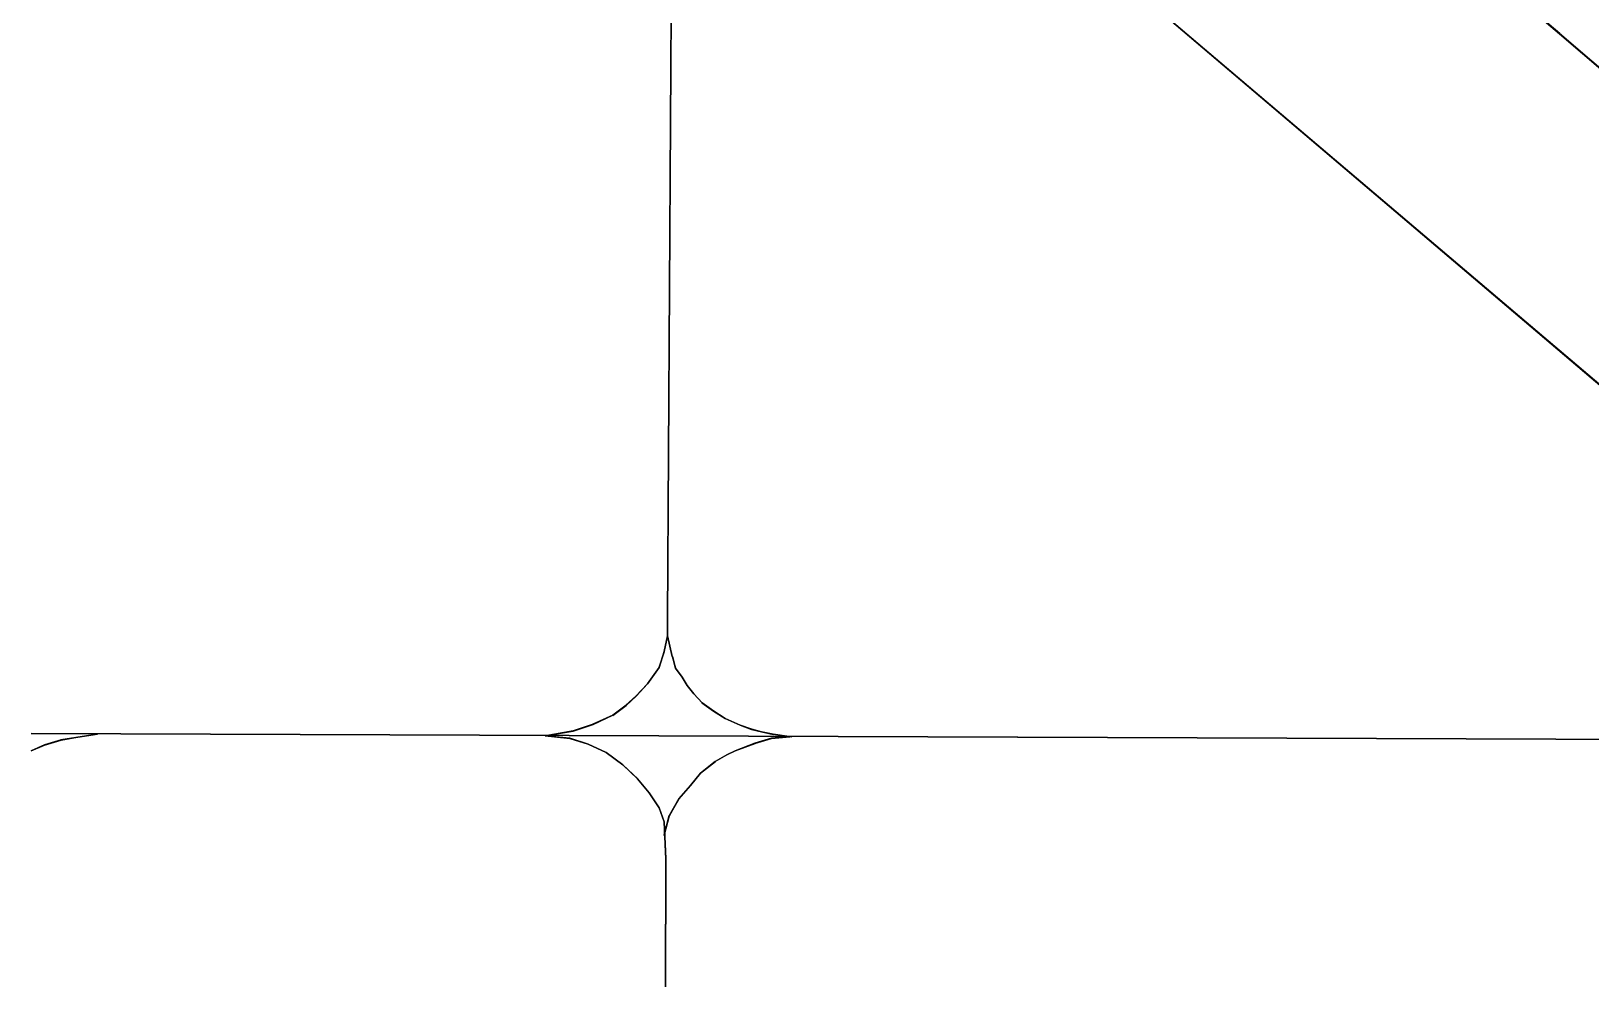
# Model space of a CAD drawing. Extents: x -291248544 to -291003570, y 98625193 to 98746984.
# Drawn here: x -291077386 to -291055781, y 98710533 to 98723660 of the extents above; entities that cross this region are included whole.
import ezdxf

# ---------------------------------------------------------------- set-up
doc = ezdxf.new("R2010")
doc.units = 0

msp = doc.modelspace()

# ---------------------------------------------------------------- linework, layer by layer
at = {"layer": 'mg_to_dxf', "color": 2}
for points in [[(-291068504.34, 98726977.8), (-291068505.33, 98726978.82), (-291068574, 98715522.27), (-291068573, 98715523.27)], [(-291068573, 98715523.27), (-291068572, 98715522.26), (-291068503.33, 98726978.78), (-291068504.34, 98726977.8)], [(-291058318.71, 98725410.14), (-291058320.12, 98725410.02), (-291056213.64, 98723624.1), (-291056213.76, 98723625.51)], [(-291056213.76, 98723625.51), (-291056212.35, 98723625.62), (-291058318.83, 98725411.55), (-291058318.71, 98725410.14)], [(-291062324.14, 98724425.95), (-291062325.55, 98724425.83), (-291054176.6, 98717501.51), (-291054176.71, 98717502.92)], [(-291054176.71, 98717502.92), (-291054175.3, 98717503.03), (-291062324.26, 98724427.35), (-291062324.14, 98724425.95)], [(-291056213, 98723624.86), (-291056213.11, 98723626.27), (-291056214.41, 98723624.75), (-291056213, 98723624.86)], [(-291056213, 98723624.86), (-291056214.41, 98723624.75), (-291047035.48, 98715773.45), (-291047035.6, 98715774.86)], [(-291056213.76, 98723625.51), (-291056213.64, 98723624.1), (-291056212.35, 98723625.62), (-291056213.76, 98723625.51)], [(-291047035.6, 98715774.86), (-291047034.19, 98715774.98), (-291056213.11, 98723626.27), (-291056213, 98723624.86)], [(-291068573, 98715522.27), (-291068574, 98715523.27), (-291068574, 98715282.04), (-291068573, 98715282.94)], [(-291068573, 98715522.27), (-291068572, 98715523.26), (-291068574, 98715523.27), (-291068573, 98715522.27)], [(-291068573, 98715523.27), (-291068574, 98715522.27), (-291068572, 98715522.26), (-291068573, 98715523.27)], [(-291068573, 98715282.94), (-291068572, 98715281.83), (-291068572, 98715523.26), (-291068573, 98715522.27)], [(-291068573.1, 98715281.95), (-291068573.89, 98715283.04), (-291068619.85, 98715064.77), (-291068618.67, 98715065.49)], [(-291068618.67, 98715065.49), (-291068617.91, 98715064.26), (-291068571.89, 98715282.83), (-291068573.1, 98715281.95)], [(-291068572.88, 98715281.95), (-291068572.14, 98715283.16), (-291068574.09, 98715282.69), (-291068572.88, 98715281.95)], [(-291068572.88, 98715281.95), (-291068574.09, 98715282.69), (-291068505.18, 98714995.6), (-291068504.45, 98714996.82)], [(-291068573, 98715282.94), (-291068574, 98715282.04), (-291068572, 98715281.83), (-291068573, 98715282.94)], [(-291068573.1, 98715281.95), (-291068571.89, 98715282.83), (-291068573.89, 98715283.04), (-291068573.1, 98715281.95)], [(-291068504.45, 98714996.82), (-291068503.25, 98714996.11), (-291068572.14, 98715283.16), (-291068572.88, 98715281.95)], [(-291068618.93, 98715064.53), (-291068619.59, 98715065.73), (-291068688.5, 98714847.53), (-291068687.29, 98714848.05)], [(-291068687.29, 98714848.05), (-291068686.68, 98714846.63), (-291068617.66, 98715065.23), (-291068618.93, 98715064.53)], [(-291068618.67, 98715065.49), (-291068619.85, 98715064.77), (-291068617.91, 98715064.26), (-291068618.67, 98715065.49)], [(-291068618.93, 98715064.53), (-291068617.66, 98715065.23), (-291068619.59, 98715065.73), (-291068618.93, 98715064.53)], [(-291068504.2, 98714995.86), (-291068503.5, 98714997.07), (-291068505.44, 98714996.56), (-291068504.2, 98714995.86)], [(-291068504.2, 98714995.86), (-291068505.44, 98714996.56), (-291068459.33, 98714835.19), (-291068458.7, 98714836.61)], [(-291068504.45, 98714996.82), (-291068505.18, 98714995.6), (-291068503.25, 98714996.11), (-291068504.45, 98714996.82)], [(-291068458.7, 98714836.61), (-291068457.5, 98714836.08), (-291068503.5, 98714997.07), (-291068504.2, 98714995.86)], [(-291068687.73, 98714847.15), (-291068688.06, 98714848.43), (-291068848.72, 98714618.9), (-291068847.37, 98714619.09)], [(-291068847.37, 98714619.09), (-291068847.16, 98714617.64), (-291068686.24, 98714847.53), (-291068687.73, 98714847.15)], [(-291068687.29, 98714848.05), (-291068688.5, 98714847.53), (-291068686.68, 98714846.63), (-291068687.29, 98714848.05)], [(-291068687.73, 98714847.15), (-291068686.24, 98714847.53), (-291068688.06, 98714848.43), (-291068687.73, 98714847.15)], [(-291068458.26, 98714835.71), (-291068457.94, 98714836.98), (-291068459.77, 98714836.09), (-291068458.26, 98714835.71)], [(-291068458.26, 98714835.71), (-291068459.77, 98714836.09), (-291068367.54, 98714709.28), (-291068367.3, 98714710.64)], [(-291068458.7, 98714836.61), (-291068459.33, 98714835.19), (-291068457.5, 98714836.08), (-291068458.7, 98714836.61)], [(-291068367.3, 98714710.64), (-291068365.88, 98714710.38), (-291068457.94, 98714836.98), (-291068458.26, 98714835.71)], [(-291068366.75, 98714709.81), (-291068366.43, 98714711.22), (-291068368.1, 98714710.11), (-291068366.75, 98714709.81)], [(-291068366.75, 98714709.81), (-291068368.1, 98714710.11), (-291068298.9, 98714594.79), (-291068298.6, 98714596.22)], [(-291068367.3, 98714710.64), (-291068367.54, 98714709.28), (-291068365.88, 98714710.38), (-291068367.3, 98714710.64)], [(-291068298.6, 98714596.22), (-291068297.26, 98714595.94), (-291068366.43, 98714711.22), (-291068366.75, 98714709.81)], [(-291069008.24, 98714446.68), (-291069008.21, 98714448.07), (-291069146.21, 98714321.57), (-291069144.83, 98714321.47)], [(-291069144.83, 98714321.47), (-291069144.93, 98714320.03), (-291069006.8, 98714446.65), (-291069008.24, 98714446.68)], [(-291068848, 98714618.32), (-291068848.09, 98714619.68), (-291069008.92, 98714447.37), (-291069007.53, 98714447.39)], [(-291069007.53, 98714447.39), (-291069008.92, 98714447.37), (-291069007.51, 98714445.94), (-291069007.53, 98714447.39)], [(-291069008.24, 98714446.68), (-291069006.8, 98714446.65), (-291069008.21, 98714448.07), (-291069008.24, 98714446.68)], [(-291069007.53, 98714447.39), (-291069007.51, 98714445.94), (-291068846.54, 98714618.42), (-291068848, 98714618.32)], [(-291068847.37, 98714619.09), (-291068848.72, 98714618.9), (-291068847.16, 98714617.64), (-291068847.37, 98714619.09)], [(-291068848, 98714618.32), (-291068846.54, 98714618.42), (-291068848.09, 98714619.68), (-291068848, 98714618.32)], [(-291068298.03, 98714595.4), (-291068297.83, 98714596.76), (-291068299.48, 98714595.61), (-291068298.03, 98714595.4)], [(-291068298.03, 98714595.4), (-291068299.48, 98714595.61), (-291068207.24, 98714480.31), (-291068207.1, 98714481.74)], [(-291068298.6, 98714596.22), (-291068298.9, 98714594.79), (-291068297.26, 98714595.94), (-291068298.6, 98714596.22)], [(-291068207.1, 98714481.74), (-291068205.71, 98714481.61), (-291068297.83, 98714596.76), (-291068298.03, 98714595.4)], [(-291068206.45, 98714480.98), (-291068206.36, 98714482.37), (-291068207.88, 98714481.07), (-291068206.45, 98714480.98)], [(-291068206.45, 98714480.98), (-291068207.88, 98714481.07), (-291068092.68, 98714354.35), (-291068092.68, 98714355.84)], [(-291068207.1, 98714481.74), (-291068207.24, 98714480.31), (-291068205.71, 98714481.61), (-291068207.1, 98714481.74)], [(-291068092.68, 98714355.84), (-291068091.34, 98714355.85), (-291068206.36, 98714482.37), (-291068206.45, 98714480.98)], [(-291069145.6, 98714320.84), (-291069145.44, 98714322.21), (-291069329.22, 98714184.37), (-291069327.91, 98714184.11)], [(-291069327.91, 98714184.11), (-291069328.2, 98714182.64), (-291069144.16, 98714320.67), (-291069145.6, 98714320.84)], [(-291069144.83, 98714321.47), (-291069146.21, 98714321.57), (-291069144.93, 98714320.03), (-291069144.83, 98714321.47)], [(-291069145.6, 98714320.84), (-291069144.16, 98714320.67), (-291069145.44, 98714322.21), (-291069145.6, 98714320.84)], [(-291068091.94, 98714355.18), (-291068092.09, 98714356.51), (-291068093.42, 98714355.01), (-291068091.94, 98714355.18)], [(-291068091.94, 98714355.18), (-291068093.42, 98714355.01), (-291067932.28, 98714239.91), (-291067932.54, 98714241.32)], [(-291068092.68, 98714355.84), (-291068092.68, 98714354.35), (-291068091.34, 98714355.85), (-291068092.68, 98714355.84)], [(-291067932.54, 98714241.32), (-291067931.16, 98714241.57), (-291068092.09, 98714356.51), (-291068091.94, 98714355.18)], [(-291067931.71, 98714240.76), (-291067931.99, 98714242.13), (-291067933.11, 98714240.47), (-291067931.71, 98714240.76)], [(-291067931.71, 98714240.76), (-291067933.11, 98714240.47), (-291067771.97, 98714136.88), (-291067772.33, 98714138.3)], [(-291067932.54, 98714241.32), (-291067932.28, 98714239.91), (-291067931.16, 98714241.57), (-291067932.54, 98714241.32)], [(-291067772.33, 98714138.3), (-291067771.01, 98714138.64), (-291067931.99, 98714242.13), (-291067931.71, 98714240.76)], [(-291069603.44, 98714057.76), (-291069602.86, 98714059.01), (-291069878.35, 98713967.18), (-291069877.15, 98713966.53)], [(-291069877.15, 98713966.53), (-291069877.85, 98713965.24), (-291069602.12, 98714057.15), (-291069603.44, 98714057.76)], [(-291069328.77, 98714183.6), (-291069328.37, 98714184.88), (-291069603.79, 98714058.65), (-291069602.51, 98714058.13)], [(-291069602.51, 98714058.13), (-291069603.79, 98714058.65), (-291069603.05, 98714056.78), (-291069602.51, 98714058.13)], [(-291069603.44, 98714057.76), (-291069602.12, 98714057.15), (-291069602.86, 98714059.01), (-291069603.44, 98714057.76)], [(-291069602.51, 98714058.13), (-291069603.05, 98714056.78), (-291069327.34, 98714183.15), (-291069328.77, 98714183.6)], [(-291069327.91, 98714184.11), (-291069329.22, 98714184.37), (-291069328.2, 98714182.64), (-291069327.91, 98714184.11)], [(-291069328.77, 98714183.6), (-291069327.34, 98714183.15), (-291069328.37, 98714184.88), (-291069328.77, 98714183.6)], [(-291067771.45, 98714137.83), (-291067771.89, 98714139.12), (-291067772.85, 98714137.35), (-291067771.45, 98714137.83)], [(-291067771.45, 98714137.83), (-291067772.85, 98714137.35), (-291067565.83, 98714045.35), (-291067566.38, 98714046.68)], [(-291067772.33, 98714138.3), (-291067771.97, 98714136.88), (-291067771.01, 98714138.64), (-291067772.33, 98714138.3)], [(-291067566.38, 98714046.68), (-291067565.09, 98714047.2), (-291067771.89, 98714139.12), (-291067771.45, 98714137.83)], [(-291067565.45, 98714046.31), (-291067566.02, 98714047.58), (-291067566.76, 98714045.72), (-291067565.45, 98714046.31)], [(-291067565.45, 98714046.31), (-291067566.76, 98714045.72), (-291067405.52, 98713988.13), (-291067406.17, 98713989.43)], [(-291067566.38, 98714046.68), (-291067565.83, 98714045.35), (-291067565.09, 98714047.2), (-291067566.38, 98714046.68)], [(-291067406.17, 98713989.43), (-291067404.94, 98713990.05), (-291067566.02, 98714047.58), (-291067565.45, 98714046.31)], [(-291077384.45, 98713932.04), (-291077385.44, 98713933.04), (-291077385.45, 98713931.04), (-291077384.45, 98713932.04)], [(-291077384.45, 98713932.04), (-291077385.45, 98713931.04), (-291050056, 98713828.04), (-291050056.96, 98713829.04)], [(-291050056.96, 98713829.04), (-291050055.92, 98713830.04), (-291077385.44, 98713933.04), (-291077384.45, 98713932.04)], [(-291076973.44, 98713840.34), (-291076972.71, 98713841.6), (-291077202.67, 98713772.62), (-291077201.36, 98713771.96)], [(-291077201.36, 98713771.96), (-291077201.98, 98713770.74), (-291076972.25, 98713839.65), (-291076973.44, 98713840.34)], [(-291076767.46, 98713874.73), (-291076766.63, 98713875.89), (-291076973.68, 98713841.38), (-291076972.47, 98713840.57)], [(-291076972.47, 98713840.57), (-291076973.68, 98713841.38), (-291076973.23, 98713839.43), (-291076972.47, 98713840.57)], [(-291076973.44, 98713840.34), (-291076972.25, 98713839.65), (-291076972.71, 98713841.6), (-291076973.44, 98713840.34)], [(-291076972.47, 98713840.57), (-291076973.23, 98713839.43), (-291076766.32, 98713873.91), (-291076767.46, 98713874.73)], [(-291076469.92, 98713920.52), (-291076469.08, 98713921.66), (-291076767.62, 98713875.73), (-291076766.47, 98713874.89)], [(-291076766.47, 98713874.89), (-291076767.62, 98713875.73), (-291076767.3, 98713873.75), (-291076766.47, 98713874.89)], [(-291076767.46, 98713874.73), (-291076766.32, 98713873.91), (-291076766.63, 98713875.89), (-291076767.46, 98713874.73)], [(-291076766.47, 98713874.89), (-291076767.3, 98713873.75), (-291076468.78, 98713919.68), (-291076469.92, 98713920.52)], [(-291076469.92, 98713920.52), (-291076468.78, 98713919.68), (-291076469.08, 98713921.66), (-291076469.92, 98713920.52)], [(-291069878.12, 98713966.28), (-291069877.38, 98713967.43), (-291070267.39, 98713898.6), (-291070266.23, 98713897.79)], [(-291070266.23, 98713897.79), (-291070267.39, 98713898.6), (-291070267.04, 98713896.63), (-291070266.23, 98713897.79)], [(-291070266.23, 98713897.66), (-291070267.12, 98713898.75), (-291070267.32, 98713896.76), (-291070266.23, 98713897.66)], [(-291070266.23, 98713897.66), (-291070267.32, 98713896.76), (-291069923.1, 98713862.34), (-291069923.9, 98713863.42)], [(-291069923.9, 98713863.42), (-291069922.7, 98713864.31), (-291070267.12, 98713898.75), (-291070266.23, 98713897.66)], [(-291070266.23, 98713897.79), (-291070267.04, 98713896.63), (-291069876.88, 98713965.48), (-291069878.12, 98713966.28)], [(-291069922.92, 98713863.22), (-291069923.68, 98713864.51), (-291069924.08, 98713862.54), (-291069922.92, 98713863.22)], [(-291069922.92, 98713863.22), (-291069924.08, 98713862.54), (-291069671.51, 98713782.18), (-291069672.11, 98713783.42)], [(-291069923.9, 98713863.42), (-291069923.1, 98713862.34), (-291069922.7, 98713864.31), (-291069923.9, 98713863.42)], [(-291069672.11, 98713783.42), (-291069670.79, 98713784.05), (-291069923.68, 98713864.51), (-291069922.92, 98713863.22)], [(-291069877.15, 98713966.53), (-291069878.35, 98713967.18), (-291069877.85, 98713965.24), (-291069877.15, 98713966.53)], [(-291069878.12, 98713966.28), (-291069876.88, 98713965.48), (-291069877.38, 98713967.43), (-291069878.12, 98713966.28)], [(-291069671.17, 98713783.06), (-291069671.73, 98713784.41), (-291069672.45, 98713782.54), (-291069671.17, 98713783.06)], [(-291069671.17, 98713783.06), (-291069672.45, 98713782.54), (-291069419.92, 98713667.75), (-291069420.32, 98713669.03)], [(-291069672.11, 98713783.42), (-291069671.51, 98713782.18), (-291069670.79, 98713784.05), (-291069672.11, 98713783.42)], [(-291069420.32, 98713669.03), (-291069418.89, 98713669.48), (-291069671.73, 98713784.41), (-291069671.17, 98713783.06)], [(-291067360.39, 98713794.53), (-291067359.78, 98713795.83), (-291067635.45, 98713692.45), (-291067634.11, 98713691.89)], [(-291067634.11, 98713691.89), (-291067634.65, 98713690.62), (-291067359.14, 98713793.94), (-291067360.39, 98713794.53)], [(-291067405.22, 98713989.14), (-291067405.9, 98713990.34), (-291067406.48, 98713988.42), (-291067405.22, 98713989.14)], [(-291067405.22, 98713989.14), (-291067406.48, 98713988.42), (-291067268.11, 98713953.83), (-291067268.86, 98713955.05)], [(-291067406.17, 98713989.43), (-291067405.52, 98713988.13), (-291067404.94, 98713990.05), (-291067406.17, 98713989.43)], [(-291067268.86, 98713955.05), (-291067267.66, 98713955.78), (-291067405.9, 98713990.34), (-291067405.22, 98713989.14)], [(-291067131.52, 98713863.23), (-291067130.75, 98713864.5), (-291067360.72, 98713795.51), (-291067359.45, 98713794.85)], [(-291067359.45, 98713794.85), (-291067360.72, 98713795.51), (-291067360.08, 98713793.62), (-291067359.45, 98713794.85)], [(-291067360.39, 98713794.53), (-291067359.14, 98713793.94), (-291067359.78, 98713795.83), (-291067360.39, 98713794.53)], [(-291067359.45, 98713794.85), (-291067360.08, 98713793.62), (-291067130.37, 98713862.53), (-291067131.52, 98713863.23)], [(-291067267.88, 98713954.82), (-291067268.63, 98713956), (-291067269.09, 98713954.06), (-291067267.88, 98713954.82)], [(-291067267.88, 98713954.82), (-291067269.09, 98713954.06), (-291067107.84, 98713919.5), (-291067108.64, 98713920.7)], [(-291067268.86, 98713955.05), (-291067268.11, 98713953.83), (-291067267.66, 98713955.78), (-291067268.86, 98713955.05)], [(-291067108.64, 98713920.7), (-291067107.49, 98713921.47), (-291067268.63, 98713956), (-291067267.88, 98713954.82)], [(-291066879.77, 98713886.22), (-291066878.87, 98713887.3), (-291067131.73, 98713864.31), (-291067130.54, 98713863.42)], [(-291067130.54, 98713863.42), (-291067131.73, 98713864.31), (-291067131.35, 98713862.34), (-291067130.54, 98713863.42)], [(-291067131.52, 98713863.23), (-291067130.37, 98713862.53), (-291067130.75, 98713864.5), (-291067131.52, 98713863.23)], [(-291067130.54, 98713863.42), (-291067131.35, 98713862.34), (-291066878.68, 98713885.31), (-291066879.77, 98713886.22)], [(-291067107.66, 98713920.53), (-291067108.48, 98713921.65), (-291067108.82, 98713919.68), (-291067107.66, 98713920.53)], [(-291067107.66, 98713920.53), (-291067108.82, 98713919.68), (-291066856.02, 98713885.2), (-291066856.88, 98713886.33)], [(-291067108.64, 98713920.7), (-291067107.84, 98713919.5), (-291067107.49, 98713921.47), (-291067108.64, 98713920.7)], [(-291066856.88, 98713886.33), (-291066855.75, 98713887.18), (-291067108.48, 98713921.65), (-291067107.66, 98713920.53)], [(-291066879.77, 98713886.22), (-291066878.68, 98713885.31), (-291066878.87, 98713887.3), (-291066879.77, 98713886.22)], [(-291066856.88, 98713886.33), (-291066856.02, 98713885.2), (-291066855.75, 98713887.18), (-291066856.88, 98713886.33)], [(-291077202.3, 98713771.62), (-291077201.73, 98713772.96), (-291077385.81, 98713692.43), (-291077384.49, 98713691.91)], [(-291077384.49, 98713691.91), (-291077385.81, 98713692.43), (-291077385.01, 98713690.59), (-291077384.49, 98713691.91)], [(-291077384.49, 98713691.91), (-291077385.01, 98713690.59), (-291077201.04, 98713771.08), (-291077202.3, 98713771.62)], [(-291077201.36, 98713771.96), (-291077202.67, 98713772.62), (-291077201.98, 98713770.74), (-291077201.36, 98713771.96)], [(-291077202.3, 98713771.62), (-291077201.04, 98713771.08), (-291077201.73, 98713772.96), (-291077202.3, 98713771.62)], [(-291069419.46, 98713668.52), (-291069419.75, 98713669.99), (-291069420.78, 98713668.26), (-291069419.46, 98713668.52)], [(-291069419.46, 98713668.52), (-291069420.78, 98713668.26), (-291069191.22, 98713496.1), (-291069191.38, 98713497.46)], [(-291069420.32, 98713669.03), (-291069419.92, 98713667.75), (-291069418.89, 98713669.48), (-291069420.32, 98713669.03)], [(-291069191.38, 98713497.46), (-291069189.93, 98713497.63), (-291069419.75, 98713669.99), (-291069419.46, 98713668.52)], [(-291067749.46, 98713634.24), (-291067749.06, 98713635.62), (-291067910.23, 98713543.52), (-291067908.81, 98713543.19)], [(-291067908.81, 98713543.19), (-291067909.12, 98713541.86), (-291067748.12, 98713633.86), (-291067749.46, 98713634.24)], [(-291067635.03, 98713691.49), (-291067634.53, 98713692.85), (-291067749.94, 98713635.15), (-291067748.58, 98713634.71)], [(-291067748.58, 98713634.71), (-291067749.94, 98713635.15), (-291067749, 98713633.39), (-291067748.58, 98713634.71)], [(-291067749.46, 98713634.24), (-291067748.12, 98713633.86), (-291067749.06, 98713635.62), (-291067749.46, 98713634.24)], [(-291067748.58, 98713634.71), (-291067749, 98713633.39), (-291067633.73, 98713691.02), (-291067635.03, 98713691.49)], [(-291067634.11, 98713691.89), (-291067635.45, 98713692.45), (-291067634.65, 98713690.62), (-291067634.11, 98713691.89)], [(-291067635.03, 98713691.49), (-291067633.73, 98713691.02), (-291067634.53, 98713692.85), (-291067635.03, 98713691.49)], [(-291069190.61, 98713496.82), (-291069190.7, 98713498.27), (-291069191.99, 98713496.74), (-291069190.61, 98713496.82)], [(-291069190.61, 98713496.82), (-291069191.99, 98713496.74), (-291068985.35, 98713301.58), (-291068985.35, 98713302.96)], [(-291069191.38, 98713497.46), (-291069191.22, 98713496.1), (-291069189.93, 98713497.63), (-291069191.38, 98713497.46)], [(-291068985.35, 98713302.96), (-291068983.89, 98713302.95), (-291069190.7, 98713498.27), (-291069190.61, 98713496.82)], [(-291068115.55, 98713382.33), (-291068115.63, 98713383.83), (-291068253.64, 98713211.31), (-291068252.25, 98713211.45)], [(-291068252.25, 98713211.45), (-291068252.11, 98713210.03), (-291068114.21, 98713382.4), (-291068115.55, 98713382.33)], [(-291067909.64, 98713542.63), (-291067909.4, 98713544.08), (-291068116.34, 98713383.13), (-291068114.84, 98713383.03)], [(-291068114.84, 98713383.03), (-291068116.34, 98713383.13), (-291068114.92, 98713381.69), (-291068114.84, 98713383.03)], [(-291068115.55, 98713382.33), (-291068114.21, 98713382.4), (-291068115.63, 98713383.83), (-291068115.55, 98713382.33)], [(-291068114.84, 98713383.03), (-291068114.92, 98713381.69), (-291067908.29, 98713542.41), (-291067909.64, 98713542.63)], [(-291067908.81, 98713543.19), (-291067910.23, 98713543.52), (-291067909.12, 98713541.86), (-291067908.81, 98713543.19)], [(-291067909.64, 98713542.63), (-291067908.29, 98713542.41), (-291067909.4, 98713544.08), (-291067909.64, 98713542.63)], [(-291068984.67, 98713302.23), (-291068984.57, 98713303.68), (-291068986.04, 98713302.31), (-291068984.67, 98713302.23)], [(-291068984.67, 98713302.23), (-291068986.04, 98713302.31), (-291068825.25, 98713107.08), (-291068825.09, 98713108.45)], [(-291068985.35, 98713302.96), (-291068985.35, 98713301.58), (-291068983.89, 98713302.95), (-291068985.35, 98713302.96)], [(-291068825.09, 98713108.45), (-291068823.65, 98713108.27), (-291068984.57, 98713303.68), (-291068984.67, 98713302.23)], [(-291068252.89, 98713210.68), (-291068253, 98713212.08), (-291068413.93, 98713028.16), (-291068412.45, 98713028.33)], [(-291068412.45, 98713028.33), (-291068412.29, 98713026.99), (-291068251.47, 98713210.79), (-291068252.89, 98713210.68)], [(-291068252.25, 98713211.45), (-291068253.64, 98713211.31), (-291068252.11, 98713210.03), (-291068252.25, 98713211.45)], [(-291068252.89, 98713210.68), (-291068251.47, 98713210.79), (-291068253, 98713212.08), (-291068252.89, 98713210.68)], [(-291068824.49, 98713107.65), (-291068824.24, 98713109.08), (-291068825.85, 98713107.88), (-291068824.49, 98713107.65)], [(-291068824.49, 98713107.65), (-291068825.85, 98713107.88), (-291068688.06, 98712901.2), (-291068687.72, 98712902.49)], [(-291068825.09, 98713108.45), (-291068825.25, 98713107.08), (-291068823.65, 98713108.27), (-291068825.09, 98713108.45)], [(-291068687.72, 98712902.49), (-291068686.26, 98712902.1), (-291068824.24, 98713109.08), (-291068824.49, 98713107.65)], [(-291068413.03, 98713027.52), (-291068413.35, 98713028.97), (-291068551.29, 98712787.57), (-291068549.86, 98712788.07)], [(-291068549.86, 98712788.07), (-291068549.43, 98712786.81), (-291068411.71, 98713027.81), (-291068413.03, 98713027.52)], [(-291068412.45, 98713028.33), (-291068413.93, 98713028.16), (-291068412.29, 98713026.99), (-291068412.45, 98713028.33)], [(-291068413.03, 98713027.52), (-291068411.71, 98713027.81), (-291068413.35, 98713028.97), (-291068413.03, 98713027.52)], [(-291068687.27, 98712901.59), (-291068686.71, 98712902.99), (-291068688.51, 98712902.09), (-291068687.27, 98712901.59)], [(-291068687.27, 98712901.59), (-291068688.51, 98712902.09), (-291068619.6, 98712706.85), (-291068618.94, 98712708)], [(-291068687.72, 98712902.49), (-291068688.06, 98712901.2), (-291068686.26, 98712902.1), (-291068687.72, 98712902.49)], [(-291068618.94, 98712708), (-291068617.61, 98712707.24), (-291068686.71, 98712902.99), (-291068687.27, 98712901.59)], [(-291068550.24, 98712787.14), (-291068550.92, 98712788.5), (-291068619.87, 98712524.18), (-291068618.65, 98712524.9)], [(-291068618.75, 98712707.01), (-291068617.8, 98712708.22), (-291068619.79, 98712707.83), (-291068618.75, 98712707.01)], [(-291068618.75, 98712707.01), (-291068619.79, 98712707.83), (-291068596.86, 98712192.01), (-291068595.91, 98712193.04)], [(-291068618.94, 98712708), (-291068619.6, 98712706.85), (-291068617.61, 98712707.24), (-291068618.94, 98712708)], [(-291068595.91, 98712193.04), (-291068594.86, 98712192.06), (-291068617.8, 98712708.22), (-291068618.75, 98712707.01)], [(-291068618.65, 98712524.9), (-291068617.93, 98712523.68), (-291068549.05, 98712787.74), (-291068550.24, 98712787.14)], [(-291068549.86, 98712788.07), (-291068551.29, 98712787.57), (-291068549.43, 98712786.81), (-291068549.86, 98712788.07)], [(-291068550.24, 98712787.14), (-291068549.05, 98712787.74), (-291068550.92, 98712788.5), (-291068550.24, 98712787.14)], [(-291068618.65, 98712524.9), (-291068619.87, 98712524.18), (-291068617.93, 98712523.68), (-291068618.65, 98712524.9)], [(-291068595.89, 98712192.04), (-291068596.89, 98712193.01), (-291068619.78, 98703174.09), (-291068618.77, 98703175.09)], [(-291068618.77, 98703175.09), (-291068617.78, 98703174.09), (-291068594.88, 98712193.06), (-291068595.89, 98712192.04)], [(-291068595.89, 98712192.04), (-291068594.88, 98712193.06), (-291068596.89, 98712193.01), (-291068595.89, 98712192.04)], [(-291068595.91, 98712193.04), (-291068596.86, 98712192.01), (-291068594.86, 98712192.06), (-291068595.91, 98712193.04)]]:
    msp.add_3dface(points, dxfattribs=at)

doc.saveas('drawing.dxf')
